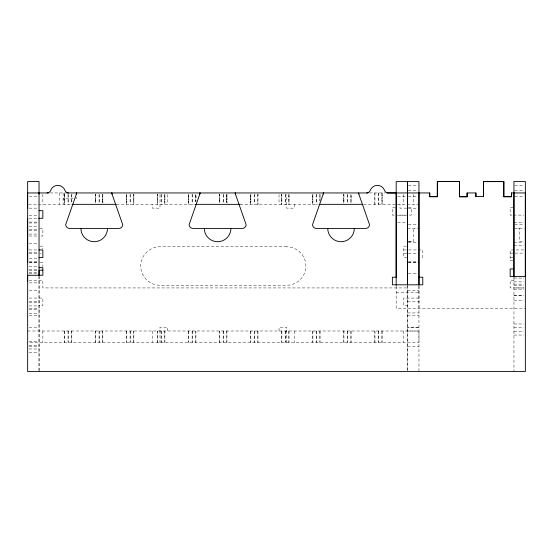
<?xml version="1.0" encoding="UTF-8"?>
<svg xmlns="http://www.w3.org/2000/svg" width="553" height="553" viewBox="0 0 553 553"><rect width="100%" height="100%" fill="white"/><g stroke="black" fill="none" stroke-linecap="round" stroke-linejoin="round"><path stroke-width="0.41" stroke-dasharray="2.77 2.07" d="M39.049 370.724L39.049 276.535M64.542 330.991L64.542 342.39M64.542 202.923L64.542 201.499M64.542 200.075L64.542 198.651M64.542 197.227L64.542 192.949M71.814 342.39L71.814 330.991M95.565 342.39L95.565 330.991M95.565 200.075L95.565 202.923L95.565 194.38L95.565 195.803M95.565 198.651L95.565 197.227M102.837 342.39L102.837 330.991M126.596 330.991L126.596 342.39M126.596 202.923L126.596 201.499M126.596 200.075L126.596 198.651M126.596 197.227L126.596 194.38L126.596 204.347M133.867 342.39L133.867 330.991M133.867 204.347L133.867 200.075M133.867 198.651L133.867 197.227M133.867 195.803L133.867 194.38L133.867 202.923M157.619 342.39L157.619 330.991M157.619 204.347L157.619 200.075M157.619 198.651L157.619 197.227M157.619 195.803L157.619 194.38L157.619 202.923M159.99 331.461L159.99 330.514M164.891 342.39L164.891 330.991M164.891 202.923L164.891 201.499M164.891 200.075L164.891 198.651M164.891 197.227L164.891 194.38L164.891 204.347M188.649 330.991L188.649 342.39M188.649 202.923L188.649 201.499M188.649 200.075L188.649 198.651M188.649 197.227L188.649 194.38L188.649 204.347M195.921 342.39L195.921 330.991M219.672 342.39L219.672 330.991M219.672 200.075L219.672 202.923L219.672 194.38L219.672 195.803M219.672 198.651L219.672 197.227M226.792 202.211L226.792 200.787M226.792 199.363L226.792 197.939M226.792 196.515L226.792 195.091M226.944 342.39L226.944 330.991M226.944 201.499L226.944 202.923L226.944 194.38L226.944 197.227M226.944 200.075L226.944 198.651M250.703 330.991L250.703 342.39M250.703 202.923L250.703 201.499M250.703 200.075L250.703 198.651M250.703 197.227L250.703 194.38L250.703 204.347M250.855 202.211L250.855 201.499M250.855 199.363L250.855 198.651M250.855 196.515L250.855 195.803M257.974 330.991L257.974 342.39M257.974 202.923L257.974 204.347L257.974 194.38L257.974 195.803M281.733 202.923L281.726 204.347L281.726 194.38L281.726 195.803M281.726 201.499L281.733 200.075M281.726 198.651L281.733 197.227M281.733 330.991L281.733 342.39M286.634 331.461L286.634 330.514M288.998 330.991L288.998 342.39M288.998 200.075L288.998 198.651M288.998 197.227L288.998 195.803M312.756 330.991L312.756 342.39M312.756 202.923L312.756 201.499M312.756 200.075L312.756 198.651M312.756 197.227L312.756 194.38L312.756 204.347M320.028 330.991L320.028 342.39M320.028 198.651L320.028 197.227M320.028 194.38L320.028 201.499M343.786 342.39L343.786 330.991M343.786 200.075L343.786 202.923L343.786 194.38L343.786 195.803M343.786 198.651L343.786 197.227M351.051 202.923L351.051 194.38M351.051 200.075L351.051 198.651M351.051 197.227L351.051 195.803M374.81 342.39L374.81 330.991M374.81 204.347L374.81 192.949M382.082 201.499L382.082 200.075M382.082 198.651L382.082 197.227M382.082 195.803L382.082 192.949L382.082 204.347L382.082 202.923M382.082 330.991L382.082 342.39M518.223 228.41L519.654 228.348L519.654 241.709L523.719 241.709M408.377 185.4L418.144 185.4M514.767 185.352L523.719 185.352M408.273 190.467L418.248 190.467M514.663 190.419L523.926 190.419M50.102 192.949L67.183 192.949M369.584 192.949L385.42 192.949M29.281 196.75L39.049 196.75M397.6 196.799L406.151 196.799M408.377 196.799L418.96 196.799M514.767 196.75L523.719 196.75M73.431 198.651L63.111 198.651L63.111 200.075M75.892 198.651L76.411 198.651L76.411 197.227M28.735 204.347L71.323 204.347M116.42 204.347L194.469 204.34M240.154 204.347L318.328 204.347M363.494 204.347L418.96 204.403M395.416 207.513L392.374 207.513L392.374 215.11L396.176 215.11M408.335 207.513L411.37 207.513L411.37 215.11L397.801 215.11M513.191 207.513L510.149 207.513L510.149 215.11L512.686 215.11M29.074 208.149L38.337 208.149M406.731 208.142L399.978 208.142L399.978 204.34M408.377 208.198L418.96 208.198M513.53 215.11L523.719 215.11M397.6 215.165L406.151 215.165M29.074 215.428L38.337 215.428M29.074 218.283L39.049 218.283M29.281 222.078L39.049 222.078M513.951 222.714L523.719 222.714M397.6 222.762L406.151 222.762M29.074 222.977L38.337 222.977M408.377 224.663L418.144 224.663M514.767 224.615L523.719 224.615M29.074 226.778L38.337 226.778M39.809 228.403L42.851 228.403L42.851 236L39.049 236M407.561 228.458L418.144 228.458M514.663 228.41L523.926 228.41M29.281 229.675L39.049 229.675M29.074 230.297L38.337 230.297M29.074 234.057L38.337 234.057M29.074 236.007L38.337 236.007M408.377 241.709L413.264 241.709M408.377 241.758L413.264 241.758L413.264 228.41L414.688 228.458M408.377 242.394L418.96 242.394M513.951 242.338L523.719 242.338M29.074 243.61L38.337 243.61M513.951 245.504L523.719 245.504M39.996 246.14L42.851 246.14L42.851 248.988M406.386 246.14L403.773 246.14L403.773 257.539L406.814 257.539M29.074 249.942L39.049 249.942M403.773 249.942L422.769 249.942L422.769 257.539L420.487 257.539M523.719 249.942L510.149 249.942L510.149 260.705L513.191 260.705M29.074 252.79L38.337 252.79M510.149 253.108L523.719 253.108M29.281 253.737L39.049 253.737M39.996 253.737L40.95 253.737M403.773 253.737L406.621 253.737M408.377 253.737L418.96 253.737M510.149 257.539L513.191 257.539M29.281 258.804L39.049 258.804M29.281 261.334L39.049 261.334M408.377 261.334L418.96 261.334M408.321 262.233L418.96 262.233M408.321 262.288L418.199 262.288M29.074 262.551L38.337 262.551M29.337 262.606L39.47 262.606M40.314 262.606L42.851 262.606L42.851 266.822M29.074 266.352L39.049 266.401M29.074 269.836L38.337 269.836M29.281 270.203L39.049 270.203M29.074 272.733L38.337 272.733M408.377 273.369L418.144 273.369M29.074 273.631L38.337 273.631M513.951 278.062L523.926 278.062M29.074 280.336L42.851 280.33L42.851 287.933L407.575 287.933M513.951 280.336L510.149 280.336L510.149 287.933L523.719 287.933M513.951 281.864L523.719 281.864M29.281 282.866L39.049 282.866M513.951 284.131L523.719 284.131M513.951 285.383L523.719 285.383M523.719 287.982L513.951 287.933M513.951 289.15L523.926 289.15M29.281 290.463L39.049 290.463M407.561 290.463L418.96 290.463M396.176 292.413L418.96 292.413M513.951 295.53L523.719 295.53M513.951 295.579L523.719 295.579M29.281 298.06L42.851 298.06L42.851 305.664L39.049 305.664M418.974 298.06L403.773 298.06L403.773 305.664L407.575 305.664M513.951 300.597L523.719 300.597M29.281 301.862L39.049 301.862M407.561 301.814L418.96 301.862M29.074 302.125L39.049 302.125M29.074 305.927L39.049 305.927M29.281 308.194L39.049 308.194M396.176 286.24L396.176 308.242L525.35 308.194M29.074 309.41L39.049 309.41M407.561 312.943L418.96 312.943M29.074 313.205L39.049 313.205M29.281 315.791L39.049 315.791M407.561 315.846L418.96 315.846M513.951 323.975L523.926 323.975M29.074 327.189L39.049 327.189M513.951 327.77L523.719 327.77M27.65 330.991L418.974 330.991L418.974 342.39L27.65 342.39M407.561 331.04L418.96 331.04M513.951 331.254L523.719 331.254M513.951 335.056L523.926 335.056M29.074 341.706L39.049 341.706M29.074 345.466L39.049 345.501M29.074 346.185L39.049 346.185M407.561 346.24L418.96 346.24M29.074 348.984L39.049 348.984M29.074 352.786L39.049 352.786M286.634 341.913L286.634 342.39L286.634 327.189L279.03 327.189L279.03 330.991M159.99 341.913L159.99 342.39L159.99 327.189L167.587 327.189L167.587 330.991M513.951 277.613L513.951 371.512M418.974 285.873L418.974 308.194M418.96 286.184L418.96 371.568M413.271 194.38L413.271 204.347M407.575 286.032L407.575 370.724M407.561 284.816L407.561 370.745M403.773 194.38L403.773 204.347M403.773 330.991L403.773 342.39M381.929 192.949L381.929 204.347M381.929 330.991L381.929 342.39M378.605 192.949L378.605 204.347M378.605 330.991L378.605 342.39M378.287 192.949L378.287 204.347M378.287 330.991L378.287 342.39M374.962 192.949L374.962 204.347M374.962 330.991L374.962 342.39M351.058 330.991L351.058 342.39M350.899 194.38L350.899 203.532M350.899 330.991L350.899 342.39M347.574 194.38L347.574 202.923M347.574 330.991L347.574 342.39M347.263 194.58L347.263 203.532M347.263 330.991L347.263 342.39M343.938 194.38L343.938 204.347M343.938 330.991L343.938 342.39M319.876 194.38L319.876 200.787M319.876 330.991L319.876 342.39M316.551 194.38L316.551 204.347M316.551 330.991L316.551 342.39M316.233 194.38L316.233 204.347M316.233 330.991L316.233 342.39M312.908 194.38L312.908 204.347M312.908 330.991L312.908 342.39M294.231 204.347L294.231 208.149L286.634 208.149L286.634 194.58M294.231 330.991L294.231 342.39M288.998 194.38L288.998 204.347L288.998 202.923M288.846 194.38L288.846 204.347M288.846 330.991L288.846 342.39M285.521 194.38L285.521 204.347M285.521 330.991L285.521 342.39M285.21 194.38L285.21 204.347M285.21 330.991L285.21 342.39M281.885 194.38L281.885 204.347M281.885 330.991L281.885 342.39M279.03 194.58L279.03 204.347M257.822 194.38L257.822 204.347M257.822 330.991L257.822 342.39M254.498 194.38L254.498 204.347M254.498 330.991L254.498 342.39M254.18 194.38L254.18 204.347M254.18 330.991L254.18 342.39M250.855 194.38L250.855 204.347M250.855 330.991L250.855 342.39M226.792 194.38L226.792 203.532M226.792 330.991L226.792 342.39M223.467 194.38L223.467 202.923M223.467 330.991L223.467 342.39M223.156 194.58L223.156 203.532M223.156 330.991L223.156 342.39M219.831 194.38L219.831 203.532M219.831 330.991L219.831 342.39M195.769 194.38L195.769 201.907M195.769 330.991L195.769 342.39M192.437 194.38L192.437 204.347M192.444 330.991L192.444 342.39M192.126 194.38L192.126 204.347M192.126 330.991L192.126 342.39M188.801 194.38L188.801 204.347M188.801 330.991L188.801 342.39M167.587 194.58L167.587 204.347M164.739 194.38L164.739 204.347M164.739 330.991L164.739 342.39M161.414 194.38L161.414 204.347M161.414 330.991L161.414 342.39M161.103 194.38L161.103 204.347M161.103 330.991L161.103 342.39M159.99 194.58L159.99 208.149L152.393 208.149L152.393 204.347M157.778 194.38L157.778 204.347M157.778 330.991L157.778 342.39M152.393 330.991L152.393 342.39M133.715 194.38L133.715 204.347M133.715 330.991L133.715 342.39M130.384 194.38L130.384 204.347M130.384 330.991L130.384 342.39M130.073 194.38L130.073 204.347M130.073 330.991L130.073 342.39M126.748 194.38L126.748 204.347M126.748 330.991L126.748 342.39M102.685 194.38L102.685 203.532M102.685 330.991L102.685 342.39M99.36 194.38L99.36 202.923M99.36 330.991L99.36 342.39M99.049 194.58L99.049 203.532M99.049 330.991L99.049 342.39M95.717 194.38L95.717 203.532M95.717 330.991L95.717 342.39M71.814 194.38L71.814 202.923M71.662 194.38L71.662 203.532M71.662 330.991L71.662 342.39M68.33 194.38L68.33 204.347M68.33 330.991L68.33 342.39M68.019 194.58L68.019 204.347M68.019 330.991L68.019 342.39M64.694 192.949L64.694 204.347M64.694 330.991L64.694 342.39M64.542 194.38L64.542 204.347M63.111 192.949L63.111 204.347M59.309 192.949L59.309 204.347M42.851 194.38L42.851 204.347M42.851 330.991L42.851 342.39M39.049 276.113L39.049 371.512M102.837 201.499L102.837 202.923L102.837 194.38L102.837 201.499M195.921 200.075L195.921 201.499L195.921 194.38L195.921 200.075M286.634 246.776L159.99 246.776A19.244 19.244 0 0 0 140.745 266.021A19.244 19.244 0 0 0 159.99 285.265L286.634 285.265A19.244 19.244 0 0 0 305.878 266.021A19.244 19.244 0 0 0 286.634 246.776M418.96 327.189L407.561 327.189L418.96 327.238"/><path stroke-width="0.83" d="M27.65 281.283L27.65 275.27L42.851 275.27L42.851 267.673L39.049 267.673M27.65 262.606L27.65 218.283M27.65 208.149L27.65 192.949L48.719 192.949M39.049 275.74L39.049 270.203L42.851 270.203M39.049 194.062L39.049 192.949M513.951 276.535L513.951 192.949M386.851 192.949L429.736 192.949L429.722 196.612L437.326 196.633L437.368 181.432L459.529 181.536L459.495 196.75L467.098 196.75L467.098 192.949L475.905 192.949L475.905 196.75M475.905 192.949L475.891 196.564L483.495 196.585L483.529 181.633L503.852 181.633L503.811 196.681L511.407 196.702L511.421 192.949L525.35 192.949L525.35 276.535L510.149 276.535L510.149 268.938L513.951 268.938M76.404 194.041A3.802 3.802 0 0 0 76.563 192.949A3.802 3.802 0 0 1 76.404 194.041L65.703 224.615A3.802 3.802 0 0 0 69.505 228.41L118.895 228.41A3.802 3.802 0 0 0 122.697 224.615L111.996 194.041A3.802 3.802 0 0 1 111.837 192.949A3.802 3.802 0 0 0 111.996 194.041M199.82 194.041A3.802 3.802 0 0 0 199.979 192.949A3.802 3.802 0 0 1 199.82 194.041L189.119 224.615A3.802 3.802 0 0 0 192.914 228.41L242.304 228.41A3.802 3.802 0 0 0 246.106 224.615L235.405 194.041A3.802 3.802 0 0 1 235.246 192.949A3.802 3.802 0 0 0 235.405 194.041M323.229 194.041A3.802 3.802 0 0 0 323.387 192.949A3.802 3.802 0 0 1 323.229 194.041L312.528 224.615A3.802 3.802 0 0 0 316.33 228.41L365.72 228.41A3.802 3.802 0 0 0 369.515 224.615L358.814 194.041A3.802 3.802 0 0 1 358.655 192.949A3.802 3.802 0 0 0 358.821 194.041M67.017 192.949L368.049 192.949M72.104 204.347L116.185 204.347M195.161 204.347L240.154 204.347M319.42 204.347L362.706 204.347M39.049 210.679L42.851 210.679L42.851 218.283L38.627 218.283M524.991 228.41L525.35 228.41M39.049 249.942L42.851 249.942L42.851 257.539L39.049 257.539M418.974 277.219L422.769 277.219L422.769 284.816L392.374 284.816L392.374 277.219L396.176 277.219L396.176 192.969L388.165 192.949A3.802 3.802 0 0 1 384.584 190.419A7.597 7.597 0 0 0 370.254 190.419A3.802 3.802 0 0 1 366.674 192.949M27.65 247.958L27.65 249.942M513.951 277.108L513.951 181.557L525.35 181.557L525.35 371.512L27.65 371.512L27.65 181.557L39.049 181.557L39.049 275.27M511.421 192.949L511.421 196.75L503.818 196.75L503.818 181.557L483.502 181.557L483.502 196.75M467.098 192.949L467.091 196.75L459.488 196.73L459.529 181.536L437.333 181.557L437.333 196.75L429.736 196.75L429.736 192.949M418.974 192.949L418.974 285.016M418.96 284.816L418.96 181.605L396.176 181.605L396.176 285.348M47.06 192.949A3.802 3.802 0 0 0 50.641 190.419A7.597 7.597 0 0 1 64.971 190.419A3.802 3.802 0 0 0 68.551 192.949M354.321 228.41A13.3 13.3 0 0 1 341.021 241.709A13.3 13.3 0 0 1 327.729 228.41M230.912 228.41A13.3 13.3 0 0 1 217.612 241.709A13.3 13.3 0 0 1 204.313 228.41M107.496 228.41A13.3 13.3 0 0 1 94.204 241.709A13.3 13.3 0 0 1 80.904 228.41M407.575 284.816L407.575 181.605L407.561 284.816"/></g></svg>
